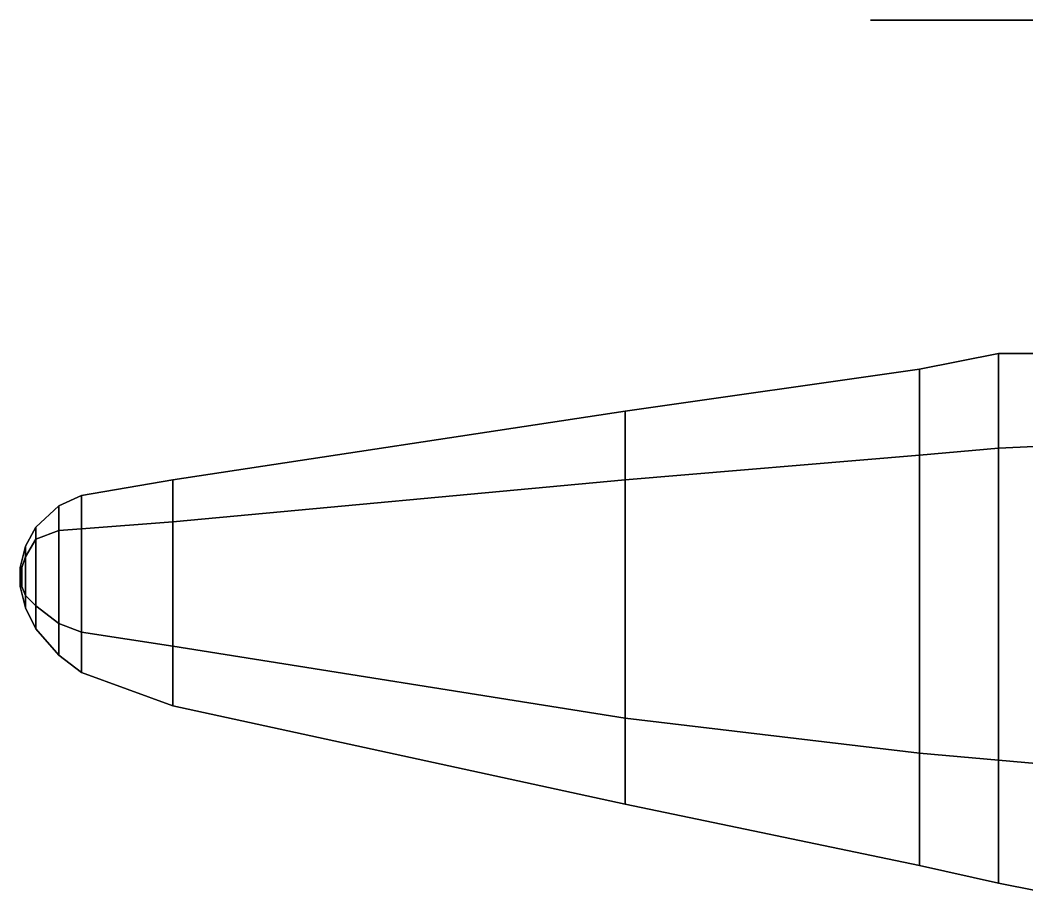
# Model space of a CAD drawing. Header units: millimetres. Extents: x -8.6 to 8.6, y -6.3 to 27.7.
# Drawn here: x -8.56 to -2.82, y -0.09 to 4.92 of the extents above; entities that cross this region are included whole.
import ezdxf

# ---------------------------------------------------------------- set-up
doc = ezdxf.new("R2010")
doc.units = ezdxf.units.MM
doc.layers.add('propeller', color=1, linetype='Continuous')
doc.layers.add('wing1', color=5, linetype='Continuous')

msp = doc.modelspace()

# ---------------------------------------------------------------- linework, layer by layer
at = {"layer": 'propeller'}
for points in [[(-3.691, 4.92, -1.1446), (-3.711, 4.92, -1.11), (-3.6471, 4.92, -0.9807), (-3.3975, 4.92, -1.0329)], [(-3.3975, 4.92, -1.0329), (-3.6471, 4.92, -0.9807), (-3.711, 4.92, -1.11), (-3.691, 4.92, -1.1446)], [(-3.218, 4.92, -0.9639), (-3.5025, 4.92, -0.8511), (-3.6471, 4.92, -0.9807), (-3.3975, 4.92, -1.0329)], [(-3.3975, 4.92, -1.0329), (-3.6471, 4.92, -0.9807), (-3.5025, 4.92, -0.8511), (-3.218, 4.92, -0.9639)], [(-3.218, 4.92, -0.9639), (-3.5025, 4.92, -0.8511), (-3.3083, 4.92, -0.7274), (-3.0138, 4.92, -0.8576)], [(-3.0138, 4.92, -0.8576), (-3.3083, 4.92, -0.7274), (-3.5025, 4.92, -0.8511), (-3.218, 4.92, -0.9639)], [(-3.0138, 4.92, -0.8576), (-3.3083, 4.92, -0.7274), (-3.0918, 4.92, -0.6024), (-2.8223, 4.92, -0.6893)], [(-2.8223, 4.92, -0.6893), (-3.0918, 4.92, -0.6024), (-3.3083, 4.92, -0.7274), (-3.0138, 4.92, -0.8576)], [(-2.4922, 4.92, -0.441), (-2.5122, 4.92, -0.4063), (-3.0918, 4.92, -0.6024), (-2.8223, 4.92, -0.6893)], [(-2.8223, 4.92, -0.6893), (-3.0918, 4.92, -0.6024), (-2.5122, 4.92, -0.4063), (-2.4922, 4.92, -0.441)]]:
    msp.add_3dface(points, dxfattribs=at)
at = {"layer": 'wing1'}
for points in [[(-3.43, 2.44, 0.11), (-2.98, 2.48, 0.08), (-2.98, 3.02, -0.19), (-3.43, 2.93, -0.13)], [(-3.43, 2.93, -0.13), (-2.98, 3.02, -0.19), (-2.98, 2.48, -0.46), (-3.43, 2.44, -0.39)], [(-2.98, 2.48, 0.08), (-2.53, 2.5, 0.08), (-2.53, 3.02, -0.2), (-2.98, 3.02, -0.19)], [(-2.98, 3.02, -0.19), (-2.53, 3.02, -0.2), (-2.53, 2.5, -0.46), (-2.98, 2.48, -0.46)], [(-5.11, 2.3, 0.24), (-3.43, 2.44, 0.11), (-3.43, 2.93, -0.13), (-5.11, 2.69, 0.06)], [(-5.11, 2.69, 0.06), (-3.43, 2.93, -0.13), (-3.43, 2.44, -0.39), (-5.11, 2.3, -0.12)], [(-7.69, 2.06, 0.45), (-5.11, 2.3, 0.24), (-5.11, 2.69, 0.06), (-7.69, 2.3, 0.37)], [(-7.69, 2.3, 0.37), (-5.11, 2.69, 0.06), (-5.11, 2.3, -0.12), (-7.69, 2.06, 0.28)], [(-3.43, 0.74, 0.11), (-2.98, 0.7, 0.08), (-2.98, 2.48, 0.08), (-3.43, 2.44, 0.11)], [(-2.98, 2.48, -0.46), (-2.98, 0.7, -0.46), (-3.43, 0.74, -0.39), (-3.43, 2.44, -0.39)], [(-2.98, 0.7, 0.08), (-2.53, 0.66, 0.08), (-2.53, 2.5, 0.08), (-2.98, 2.48, 0.08)], [(-2.53, 2.5, -0.46), (-2.53, 0.66, -0.46), (-2.98, 0.7, -0.46), (-2.98, 2.48, -0.46)], [(-5.11, 0.94, 0.24), (-3.43, 0.74, 0.11), (-3.43, 2.44, 0.11), (-5.11, 2.3, 0.24)], [(-3.43, 2.44, -0.39), (-3.43, 0.74, -0.39), (-5.11, 0.94, -0.12), (-5.11, 2.3, -0.12)], [(-8.21, 2.02, 0.49), (-7.69, 2.06, 0.45), (-7.69, 2.3, 0.37), (-8.21, 2.21, 0.43)], [(-8.21, 2.21, 0.43), (-7.69, 2.3, 0.37), (-7.69, 2.06, 0.28), (-8.21, 2.02, 0.36)], [(-7.69, 1.35, 0.45), (-5.11, 0.94, 0.24), (-5.11, 2.3, 0.24), (-7.69, 2.06, 0.45)], [(-5.11, 2.3, -0.12), (-5.11, 0.94, -0.12), (-7.69, 1.35, 0.28), (-7.69, 2.06, 0.28)], [(-8.34, 2.01, 0.5), (-8.21, 2.02, 0.49), (-8.21, 2.21, 0.43), (-8.34, 2.15, 0.44)], [(-8.34, 2.15, 0.44), (-8.21, 2.21, 0.43), (-8.21, 2.02, 0.36), (-8.34, 2.01, 0.39)], [(-8.47, 1.96, 0.5), (-8.34, 2.01, 0.5), (-8.34, 2.15, 0.44), (-8.47, 2.03, 0.46)], [(-8.47, 2.03, 0.46), (-8.34, 2.15, 0.44), (-8.34, 2.01, 0.39), (-8.47, 1.96, 0.42)], [(-8.53, 1.86, 0.5), (-8.47, 1.96, 0.5), (-8.47, 2.03, 0.46), (-8.53, 1.92, 0.46)], [(-8.53, 1.92, 0.46), (-8.47, 2.03, 0.46), (-8.47, 1.96, 0.42), (-8.53, 1.86, 0.43)], [(-8.47, 1.58, 0.5), (-8.34, 1.48, 0.5), (-8.34, 2.01, 0.5), (-8.47, 1.96, 0.5)], [(-8.34, 2.01, 0.39), (-8.34, 1.48, 0.39), (-8.47, 1.58, 0.42), (-8.47, 1.96, 0.42)], [(-8.34, 1.48, 0.5), (-8.21, 1.43, 0.49), (-8.21, 2.02, 0.49), (-8.34, 2.01, 0.5)], [(-8.21, 2.02, 0.36), (-8.21, 1.43, 0.36), (-8.34, 1.48, 0.39), (-8.34, 2.01, 0.39)], [(-8.21, 1.43, 0.49), (-7.69, 1.35, 0.45), (-7.69, 2.06, 0.45), (-8.21, 2.02, 0.49)], [(-7.69, 2.06, 0.28), (-7.69, 1.35, 0.28), (-8.21, 1.43, 0.36), (-8.21, 2.02, 0.36)], [(-8.53, 1.64, 0.5), (-8.47, 1.58, 0.5), (-8.47, 1.96, 0.5), (-8.53, 1.86, 0.5)], [(-8.47, 1.96, 0.42), (-8.47, 1.58, 0.42), (-8.53, 1.64, 0.43), (-8.53, 1.86, 0.43)], [(-8.55, 1.8, 0.49), (-8.53, 1.86, 0.5), (-8.53, 1.92, 0.46), (-8.56, 1.8, 0.46)], [(-8.56, 1.8, 0.46), (-8.53, 1.92, 0.46), (-8.53, 1.86, 0.43), (-8.55, 1.8, 0.45)], [(-8.55, 1.69, 0.49), (-8.53, 1.64, 0.5), (-8.53, 1.86, 0.5), (-8.55, 1.8, 0.49)], [(-8.53, 1.86, 0.43), (-8.53, 1.64, 0.43), (-8.55, 1.69, 0.45), (-8.55, 1.8, 0.45)], [(-8.56, 1.8, 0.46), (-8.56, 1.69, 0.46), (-8.55, 1.69, 0.49), (-8.55, 1.8, 0.49)], [(-8.55, 1.8, 0.45), (-8.55, 1.69, 0.45), (-8.56, 1.69, 0.46), (-8.56, 1.8, 0.46)], [(-8.56, 1.69, 0.46), (-8.53, 1.57, 0.46), (-8.53, 1.64, 0.5), (-8.55, 1.69, 0.49)], [(-8.55, 1.69, 0.45), (-8.53, 1.64, 0.43), (-8.53, 1.57, 0.46), (-8.56, 1.69, 0.46)], [(-8.53, 1.57, 0.46), (-8.47, 1.45, 0.46), (-8.47, 1.58, 0.5), (-8.53, 1.64, 0.5)], [(-8.53, 1.64, 0.43), (-8.47, 1.58, 0.42), (-8.47, 1.45, 0.46), (-8.53, 1.57, 0.46)], [(-8.47, 1.45, 0.46), (-8.34, 1.3, 0.44), (-8.34, 1.48, 0.5), (-8.47, 1.58, 0.5)], [(-8.47, 1.58, 0.42), (-8.34, 1.48, 0.39), (-8.34, 1.3, 0.44), (-8.47, 1.45, 0.46)], [(-8.34, 1.3, 0.44), (-8.21, 1.2, 0.43), (-8.21, 1.43, 0.49), (-8.34, 1.48, 0.5)], [(-8.34, 1.48, 0.39), (-8.21, 1.43, 0.36), (-8.21, 1.2, 0.43), (-8.34, 1.3, 0.44)], [(-8.21, 1.2, 0.43), (-7.69, 1.01, 0.37), (-7.69, 1.35, 0.45), (-8.21, 1.43, 0.49)], [(-8.21, 1.43, 0.36), (-7.69, 1.35, 0.28), (-7.69, 1.01, 0.37), (-8.21, 1.2, 0.43)], [(-7.69, 1.01, 0.37), (-5.11, 0.45, 0.06), (-5.11, 0.94, 0.24), (-7.69, 1.35, 0.45)], [(-7.69, 1.35, 0.28), (-5.11, 0.94, -0.12), (-5.11, 0.45, 0.06), (-7.69, 1.01, 0.37)], [(-5.11, 0.45, 0.06), (-3.43, 0.1, -0.13), (-3.43, 0.74, 0.11), (-5.11, 0.94, 0.24)], [(-5.11, 0.94, -0.12), (-3.43, 0.74, -0.39), (-3.43, 0.1, -0.13), (-5.11, 0.45, 0.06)], [(-3.43, 0.1, -0.13), (-2.98, 0, -0.19), (-2.98, 0.7, 0.08), (-3.43, 0.74, 0.11)], [(-3.43, 0.74, -0.39), (-2.98, 0.7, -0.46), (-2.98, 0, -0.19), (-3.43, 0.1, -0.13)], [(-2.98, 0, -0.19), (-2.53, -0.09, -0.2), (-2.53, 0.66, 0.08), (-2.98, 0.7, 0.08)], [(-2.98, 0.7, -0.46), (-2.53, 0.66, -0.46), (-2.53, -0.09, -0.2), (-2.98, 0, -0.19)]]:
    msp.add_3dface(points, dxfattribs=at)

doc.saveas('drawing.dxf')
